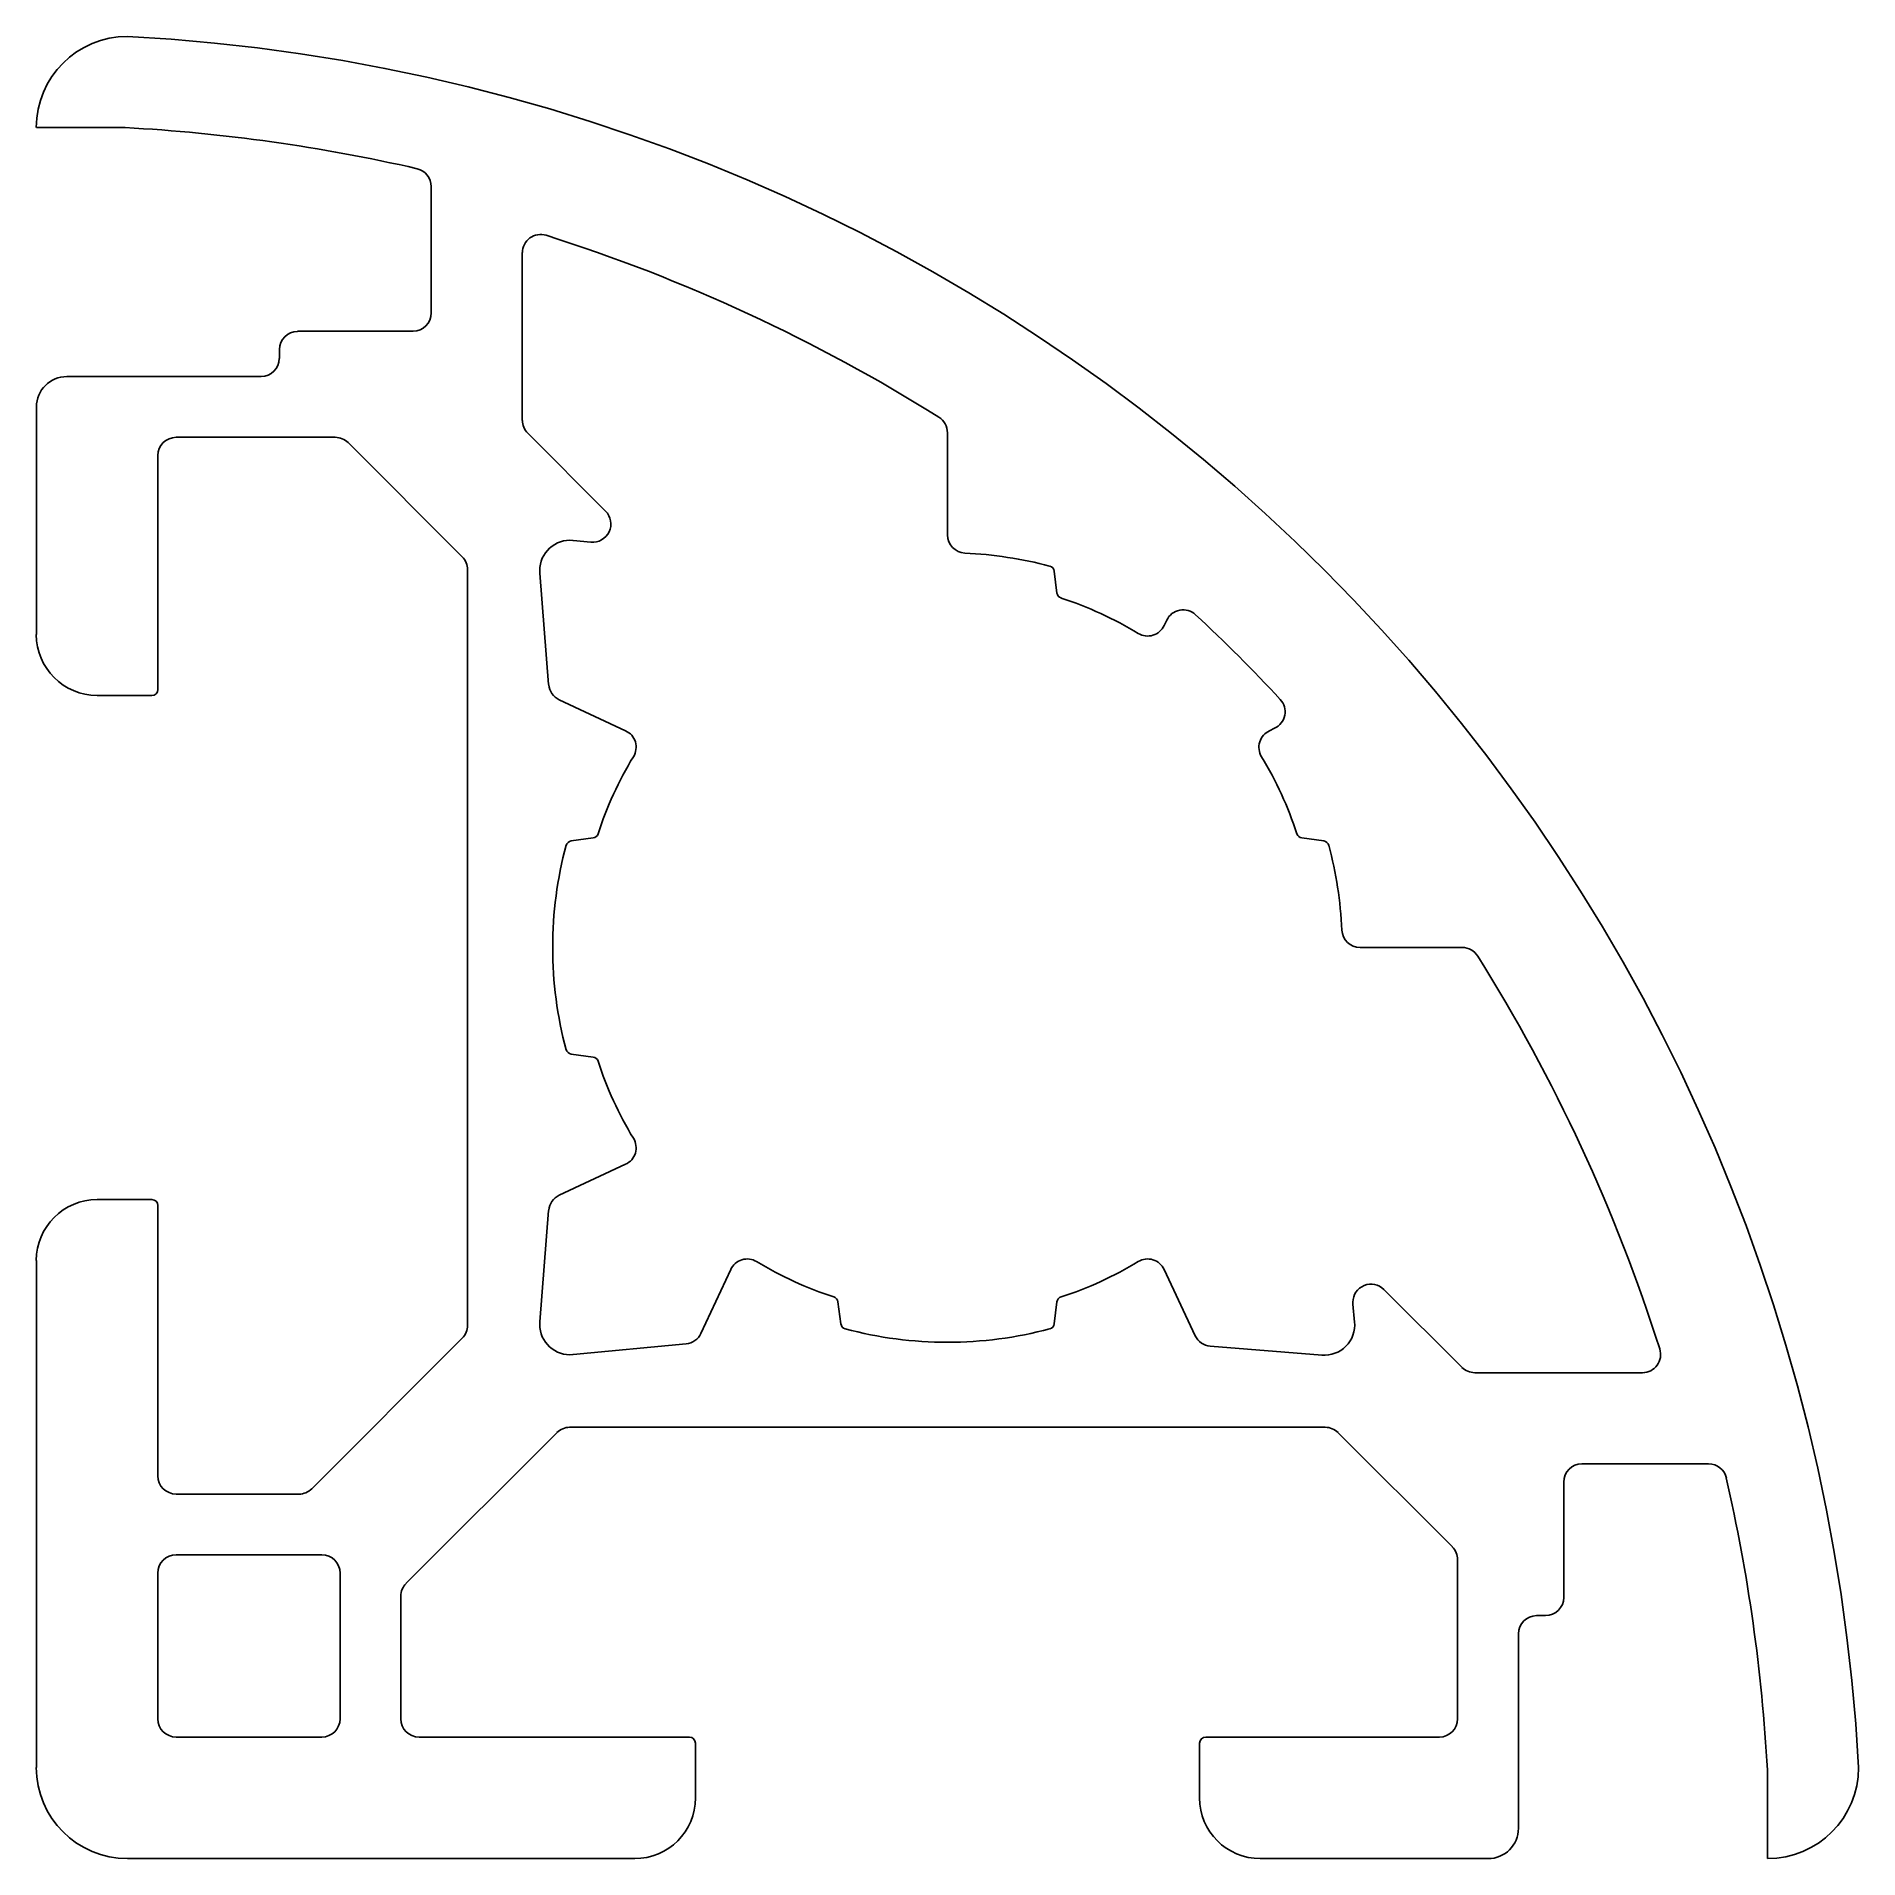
# Model space of a CAD drawing. Header units: inches. Extents: x 56187 to 57368, y 18361 to 19542.
import ezdxf

# ---------------------------------------------------------------- set-up
doc = ezdxf.new("R2010")
doc.units = ezdxf.units.IN
doc.header["$MEASUREMENT"] = 0

msp = doc.modelspace()

# ---------------------------------------------------------------- linework, layer by layer
at = {"color": 7, "linetype": 'Continuous', "lineweight": 25}
for p, q in [((56186.7, 19483.3), (56244.1, 19483.3)), ((56442.6, 19445.1), (56442.6, 19363.1)), ((56501.6, 19402.2), (56501.6, 19293.5)), ((56430.8, 19351.3), (56356, 19351.3)), ((56344.2, 19339.4), (56344.2, 19333.7)), ((56332.3, 19321.9), (56206.4, 19321.9)), ((56186.7, 19302.2), (56186.7, 19154.6)), ((56277.2, 19282.5), (56380.4, 19282.5)), ((56388.7, 19279.1), (56462.7, 19205)), ((56505.1, 19285.2), (56555.6, 19234.7)), ((56777.2, 19219.3), (56777.2, 19285.5)), ((56265.4, 19119.1), (56265.4, 19270.7)), ((56546.1, 19214.6), (56534.5, 19215.7)), ((56466.2, 19196.7), (56466.2, 18706.9)), ((56513, 19194.5), (56518.7, 19122.2)), ((56848.2, 19181.5), (56846.4, 19195.7)), ((56919.3, 19163.9), (56917.7, 19160.5)), ((56226, 19115.2), (56261.5, 19115.2)), ((56525.5, 19112.4), (56568.6, 19092.3)), ((56985.9, 19092.3), (56989.3, 19093.9)), ((56547.5, 19022.8), (56533.3, 19020.9)), ((57021.1, 19020.9), (57007, 19022.8)), ((57110.9, 18951.8), (57044.7, 18951.8)), ((56533.3, 18882.7), (56547.5, 18880.8)), ((56568.6, 18811.3), (56525.5, 18791.2)), ((56261.5, 18788.4), (56226, 18788.4)), ((56265.4, 18609.3), (56265.4, 18784.5)), ((56518.7, 18781.4), (56513, 18709.1)), ((56186.7, 18749), (56186.7, 18420.3)), ((56617.4, 18701.6), (56636.7, 18743.1)), ((56917.7, 18743.1), (56937.8, 18700.1)), ((56706.2, 18722.1), (56708.1, 18707.9)), ((56846.4, 18707.9), (56848.2, 18722.1)), ((57041.1, 18709), (57040, 18720.7)), ((57060.1, 18730.1), (57110.6, 18679.7)), ((56462.7, 18698.6), (56365.1, 18600.9)), ((56534.5, 18687.9), (56607.8, 18694.9)), ((56947.6, 18693.3), (57020, 18687.6)), ((57119, 18676.2), (57227.7, 18676.2)), ((56532.3, 18640.8), (56777.2, 18640.8)), ((56777.2, 18640.8), (57022.1, 18640.8)), ((56426.4, 18539.7), (56524, 18637.3)), ((57030.5, 18637.3), (57104.5, 18563.3)), ((57188.5, 18617.2), (57270.6, 18617.2)), ((57176.7, 18530.5), (57176.7, 18605.3)), ((56356.8, 18597.5), (56277.2, 18597.5)), ((56371.7, 18558.1), (56277.2, 18558.1)), ((56265.4, 18546.3), (56265.4, 18451.8)), ((56383.5, 18451.8), (56383.5, 18546.3)), ((57107.9, 18555), (57107.9, 18451.8)), ((56422.9, 18451.8), (56422.9, 18531.3)), ((57159.1, 18518.7), (57164.9, 18518.7)), ((57147.3, 18380.9), (57147.3, 18506.9)), ((56277.2, 18440), (56371.7, 18440)), ((56609.9, 18440), (56434.7, 18440)), ((57096.1, 18440), (56944.6, 18440)), ((56613.8, 18400.6), (56613.8, 18436.1)), ((56940.6, 18436.1), (56940.6, 18400.6)), ((57308.7, 18418.7), (57308.7, 18361.3)), ((56245.7, 18361.3), (56574.5, 18361.3)), ((56980, 18361.3), (57127.6, 18361.3))]:
    msp.add_line(p, q, dxfattribs=at)
for centre, radius, start, end in [((56245.7, 19483.3), 59.1, 90, 180), ((56182, 18356.6), 1187.5, 3.0752, 86.9248), ((56182, 18356.6), 1128.4, 77.1282, 86.8453), ((56430.8, 19445.1), 11.8, 0, 77.1282), ((56513.5, 19402.2), 11.8, 72.4138, 180), ((56182, 18356.6), 1108.7, 57.8696, 72.4138), ((56430.8, 19363.1), 11.8, 270, 360), ((56356, 19339.4), 11.8, 90, 180), ((56332.3, 19333.7), 11.8, 270, 0), ((56206.4, 19302.2), 19.7, 90, 180), ((56513.5, 19293.5), 11.8, 180, 225), ((56765.4, 19285.5), 11.8, 360, 57.8696), ((56277.2, 19270.7), 11.8, 90, 180), ((56380.4, 19270.7), 11.8, 45, 90), ((56547.2, 19226.3), 11.8, 264.5848, 45), ((56789, 19219.3), 11.8, 180, 267.4714), ((56454.4, 19196.7), 11.8, 0, 45), ((56532.6, 19196.1), 19.7, 84.5848, 180), ((56777.2, 18951.8), 255.9, 74.9945, 87.4714), ((56532.6, 19196.1), 19.7, 180, 184.5373), ((56842.5, 19195.2), 3.94, 7.5, 74.9945), ((56852.1, 19182.1), 3.94, 187.5, 251.9784), ((56777.2, 18951.8), 238.2, 58.7198, 71.9784), ((56930, 19158.9), 11.8, 47.0056, 155), ((56907, 19165.5), 11.8, 238.7198, 335), ((56182, 18356.6), 1108.7, 42.9944, 47.0056), ((56226, 19154.6), 39.4, 180, 270), ((56530.5, 19123.1), 11.8, 184.5373, 245), ((56261.5, 19119.1), 3.94, 270, 360), ((56984.3, 19104.6), 11.8, 295, 42.9944), ((56563.6, 19081.6), 11.8, 328.7198, 65), ((56990.9, 19081.6), 11.8, 115, 211.2802), ((56777.2, 18951.8), 238.2, 148.7198, 161.9784), ((56777.2, 18951.8), 238.2, 18.0216, 31.2802), ((56777.2, 18951.8), 255.9, 164.9945, 180), ((56533.9, 19017), 3.94, 97.5, 164.9945), ((56547, 19026.7), 3.94, 277.5, 341.9784), ((57007.5, 19026.7), 3.94, 198.0216, 262.5), ((57020.6, 19017), 3.94, 15.0055, 82.5), ((56777.2, 18951.8), 255.9, 2.5286, 15.0055), ((57044.7, 18963.6), 11.8, 182.5286, 270), ((56777.2, 18951.8), 255.9, 180, 195.0055), ((57110.9, 18940), 11.8, 32.1304, 90), ((56182, 18356.6), 1108.7, 17.5862, 32.1304), ((56533.9, 18886.6), 3.94, 195.0055, 262.5), ((56547, 18876.9), 3.94, 18.0216, 82.5), ((56777.2, 18951.8), 238.2, 198.0216, 211.2802), ((56563.6, 18822), 11.8, 295, 31.2802), ((56226, 18749), 39.4, 90, 180), ((56261.5, 18784.5), 3.94, 0, 90), ((56530.5, 18780.5), 11.8, 115, 175.4627), ((56647.4, 18738.1), 11.8, 58.7198, 155), ((56777.2, 18951.8), 238.2, 238.7198, 251.9784), ((56777.2, 18951.8), 238.2, 288.0216, 301.2802), ((56907, 18738.1), 11.8, 25, 121.2802), ((57051.8, 18721.8), 11.8, 45, 180), ((56702.3, 18721.6), 3.94, 7.5, 71.9784), ((56852.1, 18721.6), 3.94, 108.0216, 172.5), ((57051.8, 18721.8), 11.8, 180, 185.4152), ((56532.6, 18707.5), 19.7, 175.4627, 180), ((57021.5, 18707.2), 19.7, 265.4627, 5.4152), ((56454.4, 18706.9), 11.8, 315, 0), ((56532.6, 18707.5), 19.7, 180, 275.4152), ((56606.7, 18706.6), 11.8, 275.4152, 335), ((56712, 18708.4), 3.94, 187.5, 254.9945), ((56777.2, 18951.8), 255.9, 254.9945, 285.0055), ((56842.5, 18708.4), 3.94, 285.0055, 352.5), ((56948.5, 18705.1), 11.8, 205, 265.4627), ((57227.7, 18688), 11.8, 270, 17.5862), ((57119, 18688), 11.8, 225, 270), ((56532.3, 18629), 11.8, 90, 135), ((57022.1, 18629), 11.8, 45, 90), ((57188.5, 18605.3), 11.8, 90, 180), ((57270.6, 18605.3), 11.8, 12.8718, 90), ((56277.2, 18609.3), 11.8, 180, 270), ((56182, 18356.6), 1128.4, 3.1547, 12.8718), ((56356.8, 18609.3), 11.8, 270, 315), ((56277.2, 18546.3), 11.8, 90, 180), ((56371.7, 18546.3), 11.8, 0, 90), ((57096.1, 18555), 11.8, 360, 45), ((56434.7, 18531.3), 11.8, 135, 180), ((57164.9, 18530.5), 11.8, 270, 360), ((57159.1, 18506.9), 11.8, 90, 180), ((56277.2, 18451.8), 11.8, 180, 270), ((56371.7, 18451.8), 11.8, 270, 0), ((56434.7, 18451.8), 11.8, 180, 270), ((57096.1, 18451.8), 11.8, 270, 360), ((56609.9, 18436.1), 3.94, 360, 90), ((56944.6, 18436.1), 3.94, 90, 180), ((56245.7, 18420.3), 59.1, 180, 270), ((57308.7, 18420.3), 59.1, 270, 360), ((56574.5, 18400.6), 39.4, 270, 0), ((56980, 18400.6), 39.4, 180, 270), ((57127.6, 18380.9), 19.7, 270, 0)]:
    msp.add_arc(centre, radius, start, end, dxfattribs=at)

doc.saveas('drawing.dxf')
